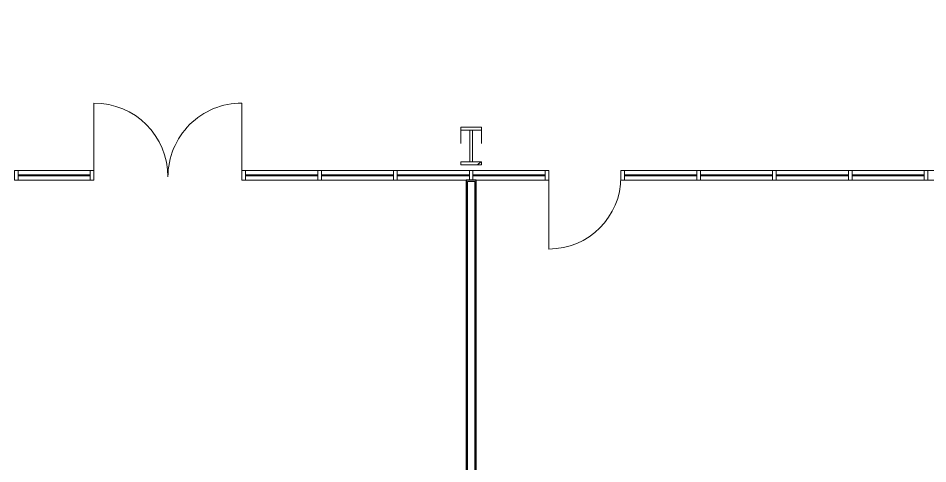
# Model space of a CAD drawing. Header units: inches. Extents: x 20008 to 27263, y -26025 to -19005.
# Drawn here: x 24027.6 to 24461.9, y -22502.3 to -22289.5 of the extents above; entities that cross this region are included whole.
import ezdxf

# ---------------------------------------------------------------- set-up
doc = ezdxf.new("R2010")
doc.units = ezdxf.units.IN
doc.header["$MEASUREMENT"] = 0
for name, color, linetype, lineweight in [('A-DOOR', 31, 'Continuous', 9), ('A-GLAZ-CURT', 52, 'Continuous', 9), ('A-GLAZ-CWMG', 51, 'Continuous', 9), ('A-WALL', 113, 'Continuous', 9), ('A-WALL-PATT', 111, 'Continuous', 25), ('I-WALL', 2, 'Continuous', 9), ('S-BEAM', 12, 'Continuous', 9)]:
    doc.layers.add(name, color=color, linetype=linetype, lineweight=lineweight)
pattern_1 = [(225, (24243.89, -22360.053), (25.342707, -25.342707), []), (225, (24243.89, -22398.453), (25.342707, -25.342707), [])]

# ---------------------------------------------------------------- blocks, each defined once
blk = doc.blocks.new('columns and girder2 - one-V28-Site Plan - Phase 1')
at = {"layer": 'S-BEAM'}
h = blk.add_hatch(dxfattribs=at)
h.set_pattern_fill('FP_21', color=256, style=0, pattern_type=2)
h.set_pattern_definition(pattern_1)
h.paths.add_polyline_path([(5, -0.5), (-5, -0.5), (-5, -2), (5, -2)], flags=0)
h.paths.add_polyline_path([(-5, -17.03), (-5, -18.55), (5, -18.55), (5, -17.03)], flags=0)
h.paths.add_polyline_path([(5, -1204.89), (-5, -1204.89), (-5, -1206.4), (5, -1206.4)], flags=0)
h.paths.add_polyline_path([(5, -1224.25), (-5, -1224.25), (-5, -1225), (5, -1225)], flags=0)
h = blk.add_hatch(dxfattribs=at)
h.set_pattern_fill('FP_21', color=256, style=0, pattern_type=2)
h.set_pattern_definition(pattern_1)
h.paths.add_polyline_path([(0.62, -2), (-0.63, -2), (-0.63, -17.03), (0.62, -17.03), (0.62, -14.3)], flags=0)
h.paths.add_polyline_path([(-0.63, -1206.4), (-0.63, -1224.25), (0.62, -1224.25), (0.62, -1206.4)], flags=0)
at = {"layer": 'S-BEAM', "lineweight": 15}
for p, q in [((5, -0.5), (-5, -0.5)), ((-5, -0.5), (-5, -2)), ((-5, -2), (5, -2)), ((0.62, -2), (-0.63, -2)), ((-0.63, -2), (-0.63, -17.03)), ((0.62, -17.03), (0.62, -2)), ((5, -2), (5, -0.5)), ((5, -17.03), (-5, -17.03)), ((-5, -17.03), (-5, -18.55)), ((-0.63, -17.03), (0.62, -17.03)), ((5, -18.55), (5, -17.03)), ((-5, -18.55), (5, -18.55))]:
    blk.add_line(p, q, dxfattribs=at)
at = {"layer": 'S-BEAM'}
for p, q in [((-5, -17.03), (-5, -10.69)), ((5, -10.69), (5, -17.03))]:
    blk.add_line(p, q, dxfattribs=at)
blk = doc.blocks.new('System Panel - Interior Glazing-1220293-Site Plan - Phase 1')
at = {"layer": 'A-GLAZ-CURT'}
for p, q in [((17.21875, -0.5625), (-17.21875, -0.5625)), ((-17.21875, -0.5625), (-17.21875, -0.9375)), ((-17.21875, -0.9375), (17.21875, -0.9375)), ((17.21875, -0.9375), (17.21875, -0.5625))]:
    blk.add_line(p, q, dxfattribs=at)
blk = doc.blocks.new('Door_Single_Storefront - one-1371404-Site Plan - Phase 1')
at = {"layer": 'A-DOOR'}
blk.add_line((-17.21875, -34.4375), (-17.21875, 0), dxfattribs=at)
blk.add_arc((-17.21875, 0), 34.4375, 270, 0, dxfattribs=at)
blk = doc.blocks.new('Door_Single_Storefront - one-1371405-Site Plan - Phase 1')
at = {"layer": 'A-DOOR'}
blk.add_line((-17.65625, -35.3125), (-17.65625, 0), dxfattribs=at)
blk.add_arc((-17.65625, 0), 35.3125, 270, 0, dxfattribs=at)
blk = doc.blocks.new('Door_Single_Storefront - one-1371406-Site Plan - Phase 1')
at = {"layer": 'A-DOOR'}
blk.add_line((-17.65625, 35.3125), (-17.65625, 0), dxfattribs=at)
blk.add_arc((-17.65625, 0), 35.3125, 360, 90, dxfattribs=at)
blk = doc.blocks.new('Rectangular Mullion - Interior 1_75_ x 4_5_-1179494-Site Plan - Phase 1')
at = {"layer": 'A-GLAZ-CWMG'}
for p, q in [((24570.45, -22362.3), (24604.89, -22362.3)), ((24570.45, -22366.8), (24604.89, -22366.8))]:
    blk.add_line(p, q, dxfattribs=at)
blk = doc.blocks.new('Rectangular Mullion - Interior 1_75_ x 4_5_-1305206-Site Plan - Phase 1')
at = {"layer": 'A-GLAZ-CWMG'}
for p, q in [((24317.14, -22362.3), (24351.58, -22362.3)), ((24317.14, -22366.8), (24351.58, -22366.8))]:
    blk.add_line(p, q, dxfattribs=at)
blk = doc.blocks.new('Rectangular Mullion - Interior 1_75_ x 4_5_-1305207-Site Plan - Phase 1')
at = {"layer": 'A-GLAZ-CWMG'}
for p, q in [((24244.77, -22362.3), (24279.2, -22362.3)), ((24246.27, -22366.8), (24279.2, -22366.8))]:
    blk.add_line(p, q, dxfattribs=at)
blk = doc.blocks.new('Rectangular Mullion - Interior 1_75_ x 4_5_-V75-Site Plan - Phase 1')
at = {"layer": 'A-GLAZ-CWMG'}
for p, q in [((24208.58, -22362.3), (24243.02, -22362.3)), ((24208.58, -22366.8), (24241.52, -22366.8))]:
    blk.add_line(p, q, dxfattribs=at)
blk = doc.blocks.new('Rectangular Mullion - Interior 1_75_ x 4_5_-V76-Site Plan - Phase 1')
at = {"layer": 'A-GLAZ-CWMG'}
for p, q in [((24027.64, -22362.3), (24062.08, -22362.3)), ((24027.64, -22366.8), (24062.08, -22366.8))]:
    blk.add_line(p, q, dxfattribs=at)
blk = doc.blocks.new('Rectangular Mullion - Interior 1_75_ x 4_5_-1220290-Site Plan - Phase 1')
at = {"layer": 'A-GLAZ-CWMG', "lineweight": 13}
for p, q in [((-0.875, 3), (0.875, 3)), ((-0.875, -1.5), (-0.875, 3)), ((0.875, 3), (0.875, -1.5)), ((0.875, -1.5), (-0.875, -1.5))]:
    blk.add_line(p, q, dxfattribs=at)

msp = doc.modelspace()

# ---------------------------------------------------------------- hatches: boundary and pattern name
at = {"layer": 'A-WALL-PATT', "lineweight": 9}
h = msp.add_hatch(dxfattribs=at)
h.set_pattern_fill('FP_9', color=256, style=0, pattern_type=2)
h.set_pattern_definition([(0, (0, 0), (81.92, 20.48), [3.379, -58.061, 3.379, -58.061, -327.68]), (0, (0, 0), (81.92, 20.48), [-122.88, 3.379, -119.501, 3.379, -58.061, -143.36]), (0, (0, 0), (81.92, 20.48), [-307.2, 3.379, -37.581, 3.379, -99.021]), (120, (30.72, 10.24), (-58.6962, 60.704801), [3.379, -58.061, 3.379, -58.061, -327.68]), (120, (30.72, 10.24), (-58.6962, 60.704801), [-122.88, 3.379, -119.501, 3.379, -58.061, -143.36]), (120, (30.72, 10.24), (-58.6962, 60.704801), [-307.2, 3.379, -37.581, 3.379, -99.021]), (240, (40.96, 51.2), (-23.2238, -81.184801), [3.379, -58.061, 3.379, -58.061, -327.68]), (240, (40.96, 51.2), (-23.2238, -81.184801), [-122.88, 3.379, -119.501, 3.379, -58.061, -143.36]), (240, (40.96, 51.2), (-23.2238, -81.184801), [-307.2, 3.379, -37.581, 3.379, -99.021])])
h.paths.add_polyline_path([(24241.515225, -22516.86531), (24242.140225, -22516.86531), (24242.140225, -22367.42781), (24245.640225, -22367.42781), (24245.640225, -22366.80281), (24241.515225, -22366.80281), (24241.515225, -22516.24031)], flags=0)

# ---------------------------------------------------------------- linework, layer by layer
at = {"layer": 'A-WALL'}
for p, q in [((24245.640225, -22367.42781), (24242.140225, -22367.42781)), ((24242.140225, -22367.42781), (24242.140225, -22516.86531)), ((24245.640225, -22367.42781), (24245.640225, -22771.42781))]:
    msp.add_line(p, q, dxfattribs=at)
at = {"layer": 'I-WALL', "lineweight": 25}
for p, q in [((24246.265225, -22366.80281), (24241.515225, -22366.80281)), ((24241.515225, -22366.80281), (24241.515225, -22516.24031)), ((24246.265225, -22772.05281), (24246.265225, -22366.80281))]:
    msp.add_line(p, q, dxfattribs=at)

# ---------------------------------------------------------------- block references
at = {"layer": 'A-DOOR'}
for name, p in [('Door_Single_Storefront - one-1371406-Site Plan - Phase 1', (24081.483975, -22365.30281)), ('Door_Single_Storefront - one-1371404-Site Plan - Phase 1', (24298.171475, -22365.30281))]:
    msp.add_blockref(name, p, dxfattribs=at)
at = {"layer": 'A-DOOR', "rotation": 180}
msp.add_blockref('Door_Single_Storefront - one-1371405-Site Plan - Phase 1', (24116.796475, -22365.30281), dxfattribs=at)
at = {"layer": 'A-GLAZ-CURT', "rotation": 180}
for p in [(24044.858975, -22365.30281), (24153.421475, -22365.30281), (24189.608975, -22365.30281), (24225.796475, -22365.30281), (24261.983975, -22365.30281), (24334.358975, -22365.30281), (24370.546475, -22365.30281), (24406.733975, -22365.30281), (24442.921475, -22365.30281)]:
    msp.add_blockref('System Panel - Interior Glazing-1220293-Site Plan - Phase 1', p, dxfattribs=at)
at = {"layer": 'A-GLAZ-CWMG', "extrusion": (0, 0, -1)}
for p in [(-24026.765225, -22365.30281), (-24062.952725, -22365.30281), (-24135.327725, -22365.30281), (-24171.515225, -22365.30281), (-24207.702725, -22365.30281), (-24243.890225, -22365.30281), (-24280.077725, -22365.30281), (-24316.265225, -22365.30281), (-24352.452725, -22365.30281), (-24388.640225, -22365.30281), (-24424.827725, -22365.30281), (-24461.015225, -22365.30281)]:
    msp.add_blockref('Rectangular Mullion - Interior 1_75_ x 4_5_-1220290-Site Plan - Phase 1', p, dxfattribs=at)
at = {"layer": 'A-GLAZ-CWMG'}
for name, p in [('Rectangular Mullion - Interior 1_75_ x 4_5_-V76-Site Plan - Phase 1', (0, 0)), ('Rectangular Mullion - Interior 1_75_ x 4_5_-1305206-Site Plan - Phase 1', (-180.9375, 0)), ('Rectangular Mullion - Interior 1_75_ x 4_5_-1179494-Site Plan - Phase 1', (-398.0625, 0)), ('Rectangular Mullion - Interior 1_75_ x 4_5_-V75-Site Plan - Phase 1', (0, 0)), ('Rectangular Mullion - Interior 1_75_ x 4_5_-1305207-Site Plan - Phase 1', (0, 0)), ('Rectangular Mullion - Interior 1_75_ x 4_5_-1305206-Site Plan - Phase 1', (0, 0)), ('Rectangular Mullion - Interior 1_75_ x 4_5_-1179494-Site Plan - Phase 1', (-217.125, 0)), ('Rectangular Mullion - Interior 1_75_ x 4_5_-1179494-Site Plan - Phase 1', (-180.9375, 0)), ('Rectangular Mullion - Interior 1_75_ x 4_5_-1179494-Site Plan - Phase 1', (-144.75, 0)), ('Rectangular Mullion - Interior 1_75_ x 4_5_-1179494-Site Plan - Phase 1', (-108.5625, 0))]:
    msp.add_blockref(name, p, dxfattribs=at)
at = {"layer": 'S-BEAM', "rotation": 180}
msp.add_blockref('columns and girder2 - one-V28-Site Plan - Phase 1', (24243.890225, -22360.05281), dxfattribs=at)

doc.saveas('drawing.dxf')
